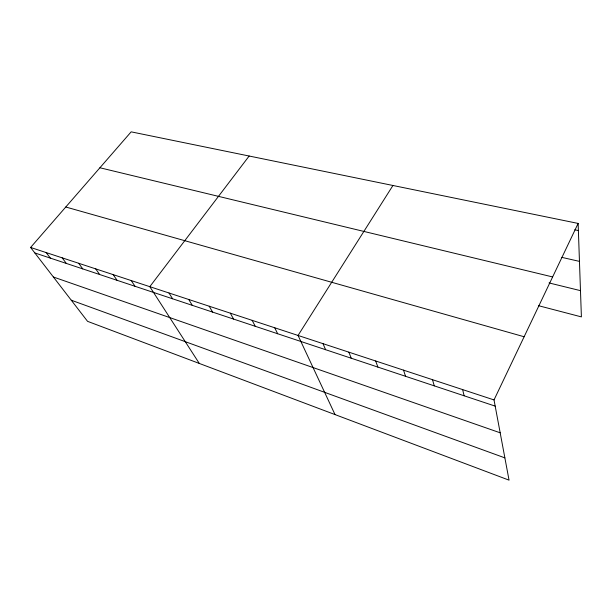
<?xml version="1.0" encoding="UTF-8"?>
<svg xmlns="http://www.w3.org/2000/svg" width="612" height="612" viewBox="0 0 612 612"><rect width="100%" height="100%" fill="white"/><g stroke="black" fill="none" stroke-linecap="round" stroke-linejoin="round"><path stroke-width="0.92" d="M494.022 399.927L578.133 223.426L131.152 131.848L30.6 247.455L87.554 321.338L509.046 480.152L494.022 399.927L30.6 247.455M392.942 185.49L298.052 335.445L335.016 414.576M249.153 156.022L149.802 286.668L199.305 363.444M574.752 229.791L578.378 230.548M561.801 257.361L579.457 261.385M99.909 167.764L552.628 276.945M549.048 282.935L580.482 290.646M538.583 305.709L581.4 316.894L578.133 223.426M65.782 207.001L524.124 336.753M34.838 252.947L495.184 406.123M53.382 277.007L500.18 432.806M71.267 300.209L504.877 457.875M46.175 252.58L50.36 258.111M62.202 257.851L66.326 263.428M78.703 263.275L82.75 268.89M95.686 268.867L99.664 274.52M113.182 274.62L117.083 280.311M131.213 280.556L135.023 286.286M168.981 292.98L172.599 298.786M188.764 299.49L192.275 305.334M209.205 306.214L212.593 312.097M230.311 313.16L233.577 319.074M252.136 320.336L255.258 326.288M274.704 327.764L277.672 333.747M322.983 343.646L325.615 349.704M348.84 352.152L351.273 358.234M375.669 360.988L377.895 367.093M403.545 370.153L405.534 376.296M432.516 379.685L434.252 385.851M462.649 389.599L464.11 395.78"/></g></svg>
